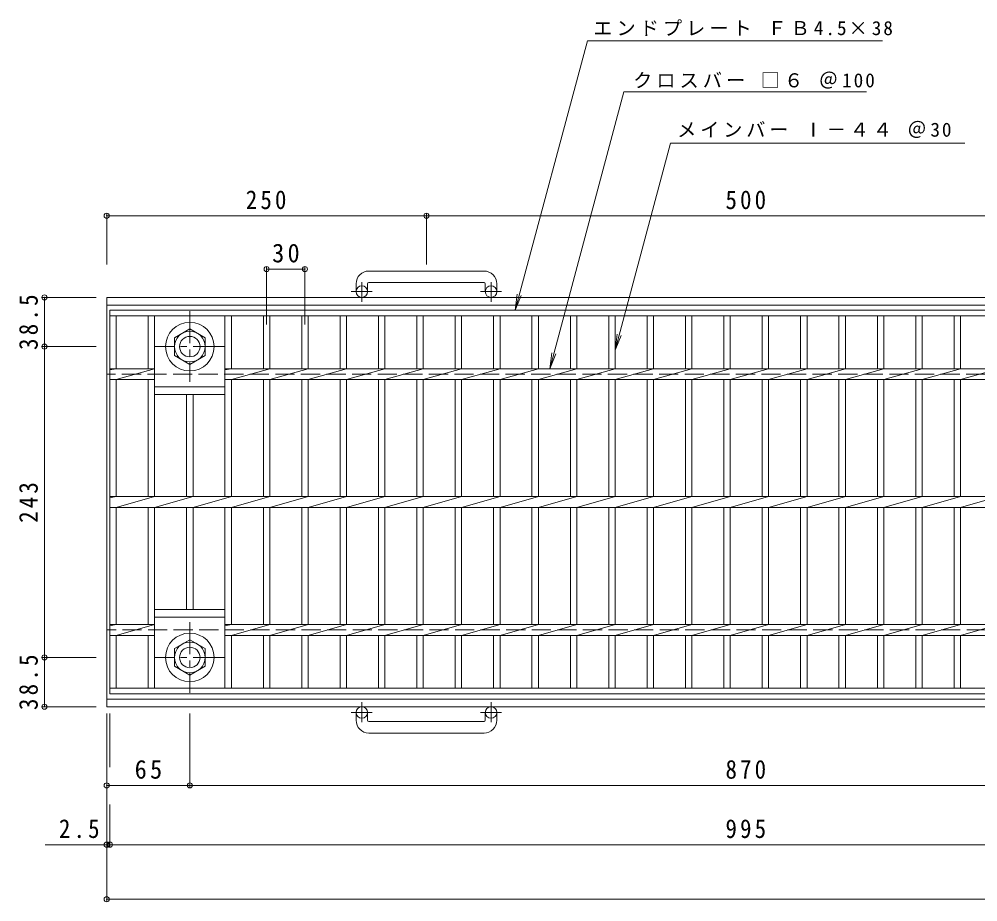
# Model space of a CAD drawing. Units: millimetres at full size, sheet at 1:5. Extents: x -910 to 930, y -686 to 582.
# Drawn here: x -910 to -160, y -108 to 582 of the extents above; entities that cross this region are included whole.
import ezdxf

# ---------------------------------------------------------------- set-up
doc = ezdxf.new("R2010")
doc.units = ezdxf.units.MM
doc.header["$LTSCALE"] = 5
doc.header["$PDMODE"] = 32
doc.header["$PDSIZE"] = 4
doc.linetypes.add('CHAIN1', pattern=[8, 5, -1, 1, -1])
doc.linetypes.add('DASHED3', pattern=[4, 3, -1])
for name, color, linetype, lineweight in [('0-1_躯体', 2, 'Continuous', 9), ('0-2_仕上', 3, 'Continuous', 9), ('0-4_その他', 7, 'Continuous', 9), ('0-5_寸法', 7, 'Continuous', 9)]:
    doc.layers.add(name, color=color, linetype=linetype, lineweight=lineweight)
doc.styles.add('ＭＳ ゴシック', font='')
doc.styles.get('ＭＳ ゴシック').set_extended_font_data('MS Gothic')

msp = doc.modelspace()

# ---------------------------------------------------------------- linework, layer by layer
at = {"layer": '0-1_躯体'}
for p, q in [((-546.526, 385.443), (-636.526, 385.443)), ((-646.526, 375.443), (-646.526, 369.343)), ((-637.526, 375.443), (-637.526, 369.343)), ((-636.526, 376.443), (-546.526, 376.443)), ((-545.526, 375.443), (-545.526, 369.343)), ((-536.526, 375.443), (-536.526, 369.343)), ((-841.526, 44.843), (-841.526, 364.843)), ((285.803, 364.843), (-841.526, 364.843)), ((283.757, 358.843), (-841.526, 358.843)), ((267.394, 50.843), (-841.526, 50.843)), ((265.349, 44.843), (-841.526, 44.843)), ((-646.526, 34.242), (-646.526, 40.342)), ((-637.526, 34.242), (-637.526, 40.342)), ((-545.526, 34.242), (-545.526, 40.342)), ((-536.526, 34.242), (-536.526, 40.342)), ((-636.526, 33.242), (-546.526, 33.242)), ((-546.526, 24.242), (-636.526, 24.242))]:
    msp.add_line(p, q, dxfattribs=at)
at = {"layer": '0-1_躯体', "linetype": 'CHAIN1'}
for p, q in [((-642.026, 361.235), (-642.026, 376.833)), ((-541.026, 361.235), (-541.026, 376.833)), ((-633.863, 369.343), (-650.27, 369.343)), ((-532.863, 369.343), (-549.27, 369.343)), ((-776.526, 353.98), (-776.526, 298.706)), ((-748.89, 326.343), (-804.163, 326.343)), ((-776.526, 110.979), (-776.526, 55.706)), ((-748.89, 83.343), (-804.163, 83.343)), ((-642.026, 48.45), (-642.026, 32.852)), ((-541.026, 48.45), (-541.026, 32.852)), ((-633.863, 40.342), (-650.27, 40.342)), ((-532.863, 40.342), (-549.27, 40.342))]:
    msp.add_line(p, q, dxfattribs=at)
at = {"layer": '0-1_躯体', "linetype": 'DASHED3'}
for p, q in [((265.348, 304.843), (-841.526, 304.843)), ((285.803, 104.843), (-841.526, 104.843))]:
    msp.add_line(p, q, dxfattribs=at)
at = {"layer": '0-1_躯体'}
for points in [[(-788.527, 333.271), (-788.527, 319.415), (-776.526, 312.486), (-764.527, 319.415), (-764.527, 333.271), (-776.526, 340.199)], [(-788.527, 76.415), (-788.527, 90.271), (-776.526, 97.2), (-764.527, 90.271), (-764.527, 76.415), (-776.526, 69.486)]]:
    msp.add_lwpolyline(points, close=True, dxfattribs=at)
for centre, radius in [((-642.026, 369.343), 4.5), ((-541.026, 369.343), 4.5), ((-776.526, 326.343), 19), ((-776.526, 326.343), 12), ((-776.526, 326.343), 8), ((-776.526, 83.343), 19), ((-776.526, 83.343), 12), ((-776.526, 83.343), 8), ((-642.026, 40.342), 4.5), ((-541.026, 40.342), 4.5)]:
    msp.add_circle(centre, radius, dxfattribs=at)
for centre, radius, start, end in [((-636.526, 375.443), 10, 90, 180), ((-546.526, 375.443), 10, 0, 90), ((-636.526, 375.443), 1, 90, 180), ((-546.526, 375.443), 1, 0, 90), ((-636.526, 34.242), 10, 180, 270), ((-636.526, 34.242), 1, 180, 270), ((-546.526, 34.242), 10, 270, 0), ((-546.526, 34.242), 1, 270, 0)]:
    msp.add_arc(centre, radius, start, end, dxfattribs=at)
at = {"layer": '0-2_仕上'}
for p, q in [((-839.026, 354.843), (155.974, 354.843)), ((-839.026, 54.843), (-839.026, 354.843)), ((-839.026, 350.343), (155.974, 350.343)), ((-834.026, 309.083), (-834.026, 350.343)), ((-809.026, 350.343), (-809.026, 309.083)), ((-804.026, 350.343), (-804.026, 209.083)), ((-749.026, 350.343), (-749.026, 209.083)), ((-744.026, 350.343), (-744.026, 309.083)), ((-719.026, 350.343), (-719.026, 309.083)), ((-714.026, 350.343), (-714.026, 309.083)), ((-689.026, 350.343), (-689.026, 309.083)), ((-684.026, 350.343), (-684.026, 309.083)), ((-659.025, 350.343), (-659.025, 309.083)), ((-654.026, 350.343), (-654.026, 309.083)), ((-629.026, 350.343), (-629.026, 309.083)), ((-624.026, 350.343), (-624.026, 309.083)), ((-599.026, 350.343), (-599.026, 309.083)), ((-594.026, 350.343), (-594.026, 309.083)), ((-569.026, 350.343), (-569.026, 309.083)), ((-564.026, 350.343), (-564.026, 309.083)), ((-539.026, 350.343), (-539.026, 309.083)), ((-534.026, 350.343), (-534.026, 309.083)), ((-509.026, 350.343), (-509.026, 309.083)), ((-504.026, 350.343), (-504.026, 309.083)), ((-479.026, 350.343), (-479.026, 309.083)), ((-474.026, 350.343), (-474.026, 309.083)), ((-449.026, 350.343), (-449.026, 309.083)), ((-444.026, 350.343), (-444.026, 309.083)), ((-419.026, 350.343), (-419.026, 309.083)), ((-414.026, 350.343), (-414.026, 309.083)), ((-389.026, 350.343), (-389.026, 309.083)), ((-384.026, 350.343), (-384.026, 309.083)), ((-359.026, 350.343), (-359.026, 309.083)), ((-354.026, 350.343), (-354.026, 309.083)), ((-329.026, 350.343), (-329.026, 309.083)), ((-324.026, 350.343), (-324.026, 309.083)), ((-299.026, 350.343), (-299.026, 309.083)), ((-294.026, 350.343), (-294.026, 309.083)), ((-269.026, 350.343), (-269.026, 309.083)), ((-264.026, 350.343), (-264.026, 309.083)), ((-239.026, 350.343), (-239.026, 309.083)), ((-234.026, 350.343), (-234.026, 309.083)), ((-209.026, 350.343), (-209.026, 309.083)), ((-204.026, 350.343), (-204.026, 309.083)), ((-179.026, 350.343), (-179.026, 309.083)), ((-174.026, 350.343), (-174.026, 309.083)), ((-834.026, 309.083), (-839.026, 308.083)), ((-839.026, 309.083), (-804.026, 309.083)), ((-804.026, 309.083), (-834.026, 300.603)), ((-744.026, 309.083), (-749.026, 308.082)), ((-749.026, 309.083), (65.974, 309.083)), ((-714.026, 309.083), (-744.026, 300.603)), ((-684.026, 309.083), (-714.026, 300.603)), ((-654.026, 309.083), (-684.026, 300.603)), ((-624.026, 309.083), (-654.026, 300.603)), ((-594.026, 309.083), (-624.026, 300.603)), ((-564.026, 309.083), (-594.026, 300.603)), ((-534.026, 309.083), (-564.026, 300.603)), ((-504.026, 309.083), (-534.026, 300.603)), ((-474.026, 309.083), (-504.026, 300.603)), ((-444.026, 309.083), (-474.026, 300.603)), ((-414.026, 309.083), (-444.026, 300.603)), ((-384.026, 309.083), (-414.026, 300.603)), ((-354.026, 309.083), (-384.026, 300.603)), ((-324.026, 309.083), (-354.026, 300.603)), ((-294.026, 309.083), (-324.026, 300.603)), ((-264.026, 309.083), (-294.026, 300.603)), ((-234.026, 309.083), (-264.026, 300.603)), ((-204.026, 309.083), (-234.026, 300.603)), ((-174.026, 309.083), (-204.026, 300.603)), ((-144.026, 309.083), (-174.026, 300.603)), ((-839.026, 300.603), (-804.026, 300.603)), ((-834.026, 209.083), (-834.026, 300.603)), ((-809.026, 300.603), (-809.026, 209.083)), ((-749.026, 300.603), (65.974, 300.603)), ((-744.026, 300.603), (-744.026, 209.083)), ((-719.026, 300.603), (-719.026, 209.083)), ((-714.026, 300.603), (-714.026, 209.083)), ((-689.026, 300.603), (-689.026, 209.083)), ((-684.026, 300.603), (-684.026, 209.083)), ((-659.025, 300.603), (-659.025, 209.083)), ((-654.026, 300.603), (-654.026, 209.083)), ((-629.026, 300.603), (-629.026, 209.083)), ((-624.026, 300.603), (-624.026, 209.083)), ((-599.026, 300.603), (-599.026, 209.083)), ((-594.026, 300.603), (-594.026, 209.083)), ((-569.026, 300.603), (-569.026, 209.083)), ((-564.026, 300.603), (-564.026, 209.083)), ((-539.026, 300.603), (-539.026, 209.083)), ((-534.026, 300.603), (-534.026, 209.083)), ((-509.026, 300.603), (-509.026, 209.083)), ((-504.026, 300.603), (-504.026, 209.083)), ((-479.026, 300.603), (-479.026, 209.083)), ((-474.026, 300.603), (-474.026, 209.083)), ((-449.026, 300.603), (-449.026, 209.083)), ((-444.026, 300.603), (-444.026, 209.083)), ((-419.026, 300.603), (-419.026, 209.083)), ((-414.026, 300.603), (-414.026, 209.083)), ((-389.026, 300.603), (-389.026, 209.083)), ((-384.026, 300.603), (-384.026, 209.083)), ((-359.026, 300.603), (-359.026, 209.083)), ((-354.026, 300.603), (-354.026, 209.083)), ((-329.026, 300.603), (-329.026, 209.083)), ((-324.026, 300.603), (-324.026, 209.083)), ((-299.026, 300.603), (-299.026, 209.083)), ((-294.026, 300.603), (-294.026, 209.083)), ((-269.026, 300.603), (-269.026, 209.083)), ((-264.026, 300.603), (-264.026, 209.083)), ((-239.026, 300.603), (-239.026, 209.083)), ((-234.026, 300.603), (-234.026, 209.083)), ((-209.026, 300.603), (-209.026, 209.083)), ((-204.026, 300.603), (-204.026, 209.083)), ((-179.026, 300.603), (-179.026, 209.083)), ((-174.026, 300.603), (-174.026, 209.083)), ((-804.026, 294.843), (-749.026, 294.843)), ((-804.026, 288.843), (-749.026, 288.843)), ((-779.026, 288.843), (-779.026, 209.083)), ((-774.026, 288.843), (-774.026, 209.083)), ((-839.026, 209.083), (155.974, 209.083)), ((-834.026, 209.083), (-839.026, 208.083)), ((-804.026, 209.083), (-834.026, 200.603)), ((-774.026, 209.083), (-804.026, 200.603)), ((-744.026, 209.083), (-774.026, 200.603)), ((-714.026, 209.083), (-744.026, 200.603)), ((-684.026, 209.083), (-714.026, 200.603)), ((-654.026, 209.083), (-684.026, 200.603)), ((-624.026, 209.083), (-654.026, 200.603)), ((-594.026, 209.083), (-624.026, 200.603)), ((-564.026, 209.083), (-594.026, 200.603)), ((-534.026, 209.083), (-564.026, 200.603)), ((-504.026, 209.083), (-534.026, 200.603)), ((-474.026, 209.083), (-504.026, 200.603)), ((-444.026, 209.083), (-474.026, 200.603)), ((-414.026, 209.083), (-444.026, 200.603)), ((-384.026, 209.083), (-414.026, 200.603)), ((-354.026, 209.083), (-384.026, 200.603)), ((-324.026, 209.083), (-354.026, 200.603)), ((-294.026, 209.083), (-324.026, 200.603)), ((-264.026, 209.083), (-294.026, 200.603)), ((-234.026, 209.083), (-264.026, 200.603)), ((-204.026, 209.083), (-234.026, 200.603)), ((-174.026, 209.083), (-204.026, 200.603)), ((-144.026, 209.083), (-174.026, 200.603)), ((-839.026, 200.603), (155.974, 200.603)), ((-834.026, 109.083), (-834.026, 200.603)), ((-809.026, 200.603), (-809.026, 109.083)), ((-804.026, 200.603), (-804.026, 59.343)), ((-779.026, 200.603), (-779.026, 120.843)), ((-774.026, 200.603), (-774.026, 120.843)), ((-749.026, 200.603), (-749.026, 59.343)), ((-744.026, 200.603), (-744.026, 109.083)), ((-719.026, 200.603), (-719.026, 109.083)), ((-714.026, 200.603), (-714.026, 109.083)), ((-689.026, 200.603), (-689.026, 109.083)), ((-684.026, 200.603), (-684.026, 109.083)), ((-659.025, 200.603), (-659.025, 109.083)), ((-654.026, 200.603), (-654.026, 109.083)), ((-629.026, 200.603), (-629.026, 109.083)), ((-624.026, 200.603), (-624.026, 109.083)), ((-599.026, 200.603), (-599.026, 109.083)), ((-594.026, 200.603), (-594.026, 109.083)), ((-569.026, 200.603), (-569.026, 109.083)), ((-564.026, 200.603), (-564.026, 109.083)), ((-539.026, 200.603), (-539.026, 109.083)), ((-534.026, 200.603), (-534.026, 109.083)), ((-509.026, 200.603), (-509.026, 109.083)), ((-504.026, 200.603), (-504.026, 109.083)), ((-479.026, 200.603), (-479.026, 109.083)), ((-474.026, 200.603), (-474.026, 109.083)), ((-449.026, 200.603), (-449.026, 109.083)), ((-444.026, 200.603), (-444.026, 109.083)), ((-419.026, 200.603), (-419.026, 109.083)), ((-414.026, 200.603), (-414.026, 109.083)), ((-389.026, 200.603), (-389.026, 109.083)), ((-384.026, 200.603), (-384.026, 109.083)), ((-359.026, 200.603), (-359.026, 109.083)), ((-354.026, 200.603), (-354.026, 109.083)), ((-329.026, 200.603), (-329.026, 109.083)), ((-324.026, 200.603), (-324.026, 109.083)), ((-299.026, 200.603), (-299.026, 109.083)), ((-294.026, 200.603), (-294.026, 109.083)), ((-269.026, 200.603), (-269.026, 109.083)), ((-264.026, 200.603), (-264.026, 109.083)), ((-239.026, 200.603), (-239.026, 109.083)), ((-234.026, 200.603), (-234.026, 109.083)), ((-209.026, 200.603), (-209.026, 109.083)), ((-204.026, 200.603), (-204.026, 109.083)), ((-179.026, 200.603), (-179.026, 109.083)), ((-174.026, 200.603), (-174.026, 109.083)), ((-804.026, 120.843), (-749.026, 120.843)), ((-804.026, 114.843), (-749.026, 114.843)), ((-834.026, 109.083), (-839.026, 108.083)), ((-839.026, 109.083), (-804.026, 109.083)), ((-804.026, 109.083), (-834.026, 100.603)), ((-749.026, 109.083), (65.974, 109.083)), ((-744.026, 109.083), (-749.026, 108.083)), ((-714.026, 109.083), (-744.026, 100.603)), ((-684.026, 109.083), (-714.026, 100.603)), ((-654.026, 109.083), (-684.026, 100.603)), ((-624.026, 109.083), (-654.026, 100.603)), ((-594.026, 109.083), (-624.026, 100.603)), ((-564.026, 109.083), (-594.026, 100.603)), ((-534.026, 109.083), (-564.026, 100.603)), ((-504.026, 109.083), (-534.026, 100.603)), ((-474.026, 109.083), (-504.026, 100.603)), ((-444.026, 109.083), (-474.026, 100.603)), ((-414.026, 109.083), (-444.026, 100.603)), ((-384.026, 109.083), (-414.026, 100.603)), ((-354.026, 109.083), (-384.026, 100.603)), ((-324.026, 109.083), (-354.026, 100.603)), ((-294.026, 109.083), (-324.026, 100.603)), ((-264.026, 109.083), (-294.026, 100.603)), ((-234.026, 109.083), (-264.026, 100.603)), ((-204.026, 109.083), (-234.026, 100.603)), ((-174.026, 109.083), (-204.026, 100.603)), ((-144.026, 109.083), (-174.026, 100.603)), ((-839.026, 100.603), (-804.026, 100.603)), ((-834.026, 59.343), (-834.026, 100.603)), ((-809.026, 100.603), (-809.026, 59.343)), ((-749.026, 100.603), (65.974, 100.603)), ((-744.026, 100.603), (-744.026, 59.343)), ((-719.026, 100.603), (-719.026, 59.343)), ((-714.026, 100.603), (-714.026, 59.343)), ((-689.026, 100.603), (-689.026, 59.343)), ((-684.026, 100.603), (-684.026, 59.343)), ((-659.025, 100.603), (-659.025, 59.343)), ((-654.026, 100.603), (-654.026, 59.343)), ((-629.026, 100.603), (-629.026, 59.343)), ((-624.026, 100.603), (-624.026, 59.343)), ((-599.026, 100.603), (-599.026, 59.343)), ((-594.026, 100.603), (-594.026, 59.343)), ((-569.026, 100.603), (-569.026, 59.343)), ((-564.026, 100.603), (-564.026, 59.343)), ((-539.026, 100.603), (-539.026, 59.343)), ((-534.026, 100.603), (-534.026, 59.343)), ((-509.026, 100.603), (-509.026, 59.343)), ((-504.026, 100.603), (-504.026, 59.343)), ((-479.026, 100.603), (-479.026, 59.343)), ((-474.026, 100.603), (-474.026, 59.343)), ((-449.026, 100.603), (-449.026, 59.343)), ((-444.026, 100.603), (-444.026, 59.343)), ((-419.026, 100.603), (-419.026, 59.343)), ((-414.026, 100.603), (-414.026, 59.343)), ((-389.026, 100.603), (-389.026, 59.343)), ((-384.026, 100.603), (-384.026, 59.343)), ((-359.026, 100.603), (-359.026, 59.343)), ((-354.026, 100.603), (-354.026, 59.343)), ((-329.026, 100.603), (-329.026, 59.343)), ((-324.026, 100.603), (-324.026, 59.343)), ((-299.026, 100.603), (-299.026, 59.343)), ((-294.026, 100.603), (-294.026, 59.343)), ((-269.026, 100.603), (-269.026, 59.343)), ((-264.026, 100.603), (-264.026, 59.343)), ((-239.026, 100.603), (-239.026, 59.343)), ((-234.026, 100.603), (-234.026, 59.343)), ((-209.026, 100.603), (-209.026, 59.343)), ((-204.026, 100.603), (-204.026, 59.343)), ((-179.026, 100.603), (-179.026, 59.343)), ((-174.026, 100.603), (-174.026, 59.343)), ((155.974, 59.343), (-839.026, 59.343)), ((155.974, 54.843), (-839.026, 54.843))]:
    msp.add_line(p, q, dxfattribs=at)
at = {"layer": '0-4_その他'}
for p, q in [((-841.526, 390.594), (-841.526, 430.132)), ((-841.526, 428.632), (-591.526, 428.632)), ((-591.526, 390.594), (-591.526, 430.132)), ((-591.526, 428.632), (-91.526, 428.632)), ((-716.526, 343.648), (-716.526, 388.466)), ((-716.526, 386.966), (-686.526, 386.966)), ((-686.526, 343.648), (-686.526, 388.466)), ((-849.84, 364.843), (-891.689, 364.843)), ((-890.189, 326.343), (-890.189, 364.843)), ((-849.84, 326.343), (-891.689, 326.343)), ((-890.189, 83.343), (-890.189, 326.343)), ((-849.84, 83.343), (-891.689, 83.343)), ((-890.189, 44.843), (-890.189, 83.343)), ((-849.84, 44.843), (-891.689, 44.843)), ((-841.526, 39.652), (-841.526, -107.202)), ((-839.026, 39.652), (-839.026, -2.519)), ((-776.526, 39.652), (-776.526, -18.16)), ((-841.526, -16.66), (-776.526, -16.66)), ((-776.526, -16.66), (93.475, -16.66)), ((-839.026, -31.612), (-839.026, -64.522)), ((-889.577, -63.022), (155.974, -63.022)), ((-841.526, -105.702), (285.803, -105.702))]:
    msp.add_line(p, q, dxfattribs=at)
for p in [(-841.526, 428.632), (-591.526, 428.632), (-716.526, 386.966), (-686.526, 386.966), (-890.189, 364.843), (-890.189, 326.343), (-890.189, 83.343), (-890.189, 44.843), (-841.526, -16.66), (-776.526, -16.66), (-841.526, -63.022), (-839.026, -63.022), (-841.526, -105.702)]:
    msp.add_point(p, dxfattribs=at)
at = {"layer": '0-5_寸法'}
for p, q in [((-437.224, 525.442), (-247.463, 525.442)), ((-400.655, 485.443), (-170.695, 485.443)), ((-522.183, 354.843), (-520.551, 367.236)), ((-522.183, 354.843), (-517.399, 366.391)), ((-444.026, 323.581), (-439.243, 335.13)), ((-495.197, 309.083), (-490.414, 320.631))]:
    msp.add_line(p, q, dxfattribs=at)
for points in [[(-522.183, 354.843), (-465.753, 565.443), (-234.894, 565.443)], [(-437.224, 525.442), (-495.197, 309.083), (-493.566, 321.476)], [(-400.655, 485.443), (-444.026, 323.581), (-442.394, 335.974)]]:
    msp.add_lwpolyline(points, dxfattribs=at)

# ---------------------------------------------------------------- texts
at = {"layer": '0-4_その他', "color": 2, "char_height": 14.66, "attachment_point": 7, "style": 'ＭＳ ゴシック'}
for s, insert in [('\\T1.27;\\W0.9;250', (-732.776, 433.632)), ('\\T1.27;\\W0.9;500', (-357.776, 433.632)), ('\\T1.27;\\W0.95;30', (-712.151, 391.966)), ('\\T1.27;\\W0.95;65', (-819.651, -11.66)), ('\\T1.27;\\W0.9;870', (-357.776, -11.66)), ('\\T1.27;\\W0.9;2.5', (-878.862, -58.022)), ('\\T1.27;\\W0.9;995', (-357.776, -58.022))]:
    msp.add_mtext(s, dxfattribs=dict(at, insert=insert))
at = {"layer": '0-4_その他', "color": 2, "char_height": 14.66, "attachment_point": 7, "rotation": 90, "style": 'ＭＳ ゴシック'}
for s, insert in [('\\T1.28;\\W0.9;38.5', (-895.189, 323.718)), ('\\T1.27;\\W0.9;243', (-895.189, 188.593)), ('\\T1.28;\\W0.9;38.5', (-895.189, 42.218))]:
    msp.add_mtext(s, dxfattribs=dict(at, insert=insert))
at = {"layer": '0-5_寸法', "char_height": 11, "attachment_point": 7, "style": 'ＭＳ ゴシック'}
for s, insert in [('\\T1.21;エンドプレート\\~ＦＢ4.5×38', (-461.144, 569.217)), ('\\T1.21;クロスバー\\~□６\\~＠100', (-429.963, 527.999)), ('\\T1.2;メインバー\\~Ⅰ－４４\\~＠30', (-395.557, 489.429))]:
    msp.add_mtext(s, dxfattribs=dict(at, insert=insert))

doc.saveas('drawing.dxf')
